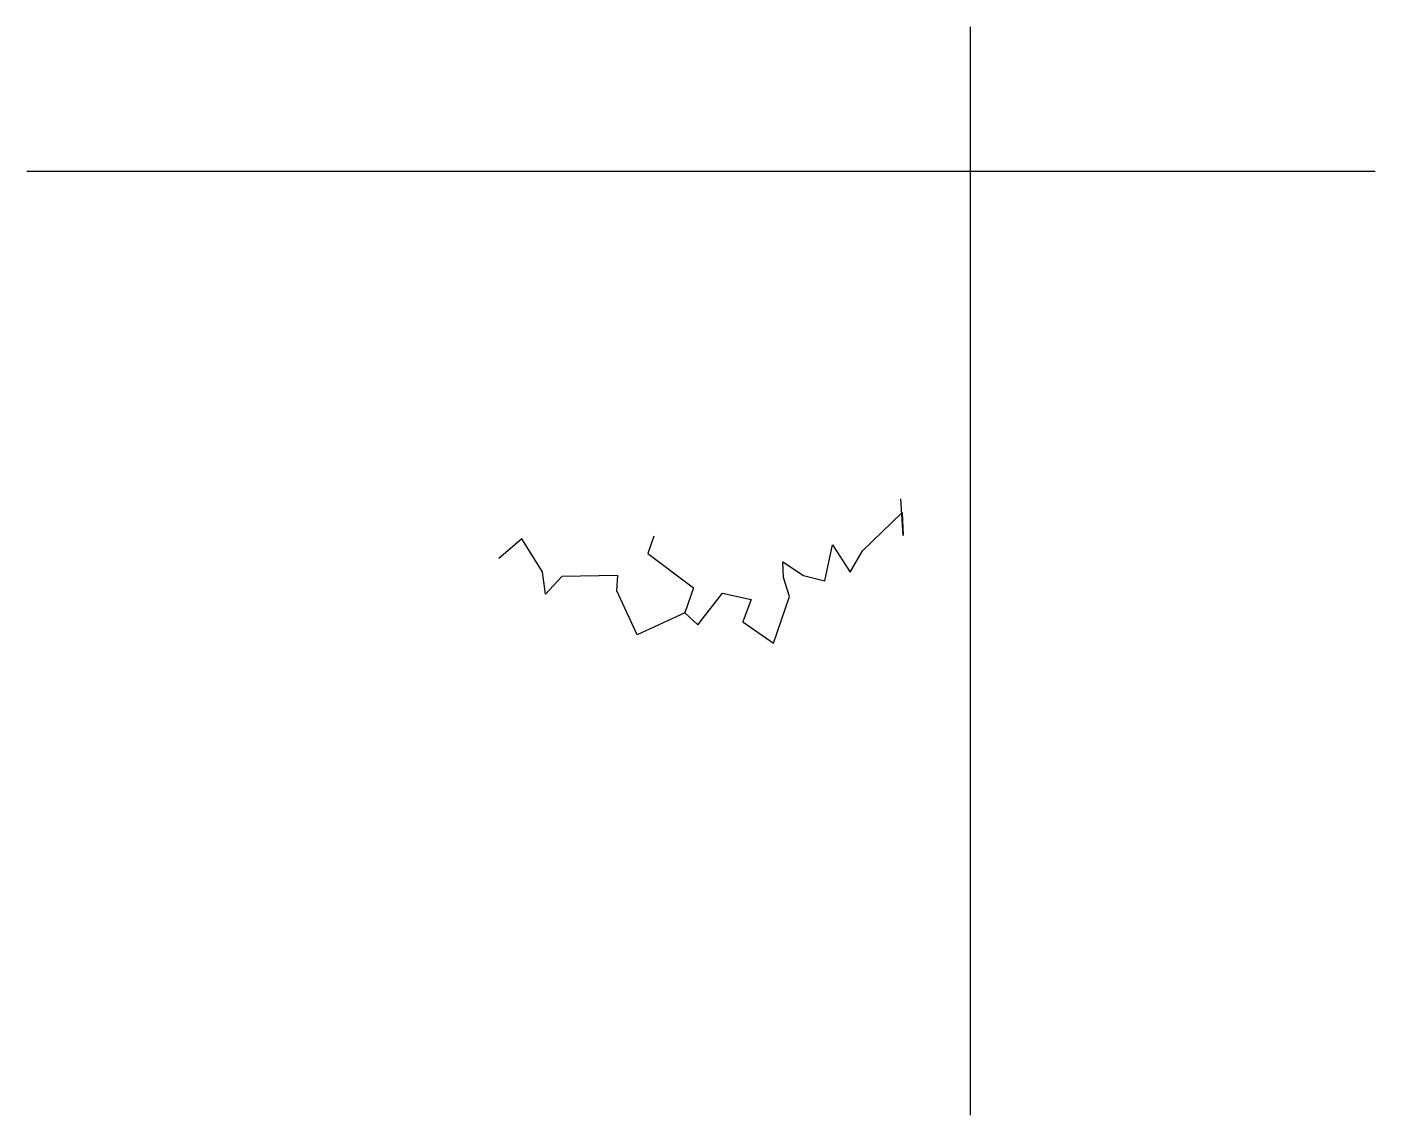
# Model space of a CAD drawing. Extents: x 0 to 143, y 0 to 115.
import ezdxf

# ---------------------------------------------------------------- set-up
doc = ezdxf.new("R2010")
doc.units = 0
doc.layers.add('CentreLine', color=5, linetype='CONTINUOUS')
doc.layers.add('Grid', color=7, linetype='CONTINUOUS')

msp = doc.modelspace()

# ---------------------------------------------------------------- linework, layer by layer
at = {"layer": 'CentreLine'}
for p, q in [((92.88, 61.42, 0.06), (92.61, 65.29)), ((88.55, 59.78, 3.65), (92.75, 63.84, 3.65)), ((92.75, 63.84, 3.65), (92.88, 61.42, 0.06)), ((52.45, 61.04, 24.25), (50, 58.98, 26.41)), ((54.63, 57.54, 23.82), (52.45, 61.04, 24.25)), ((66.43, 61.35, 22.28), (65.79, 59.5, 20.32)), ((66.43, 61.35, 22.28), (66.43, 61.35, 25.78)), ((84.55, 56.6, 4.89), (85.36, 60.43, 6.63)), ((85.36, 60.43, 6.63), (87.25, 57.52, 5.7)), ((65.79, 59.5, 20.32), (70.64, 55.85, 20.96)), ((80.19, 56.96, 7.23), (80.1, 58.6, 7.11)), ((80.1, 58.6, 7.11), (82.31, 57.16, 5.46)), ((87.25, 57.52, 5.7), (88.55, 59.78, 6.02)), ((88.55, 59.78, 6.02), (88.55, 59.78, 3.65)), ((54.96, 55.2, 23.23), (54.63, 57.54, 23.82)), ((62.61, 57.17, 20.37), (56.7, 57.07, 20.68)), ((62.52, 55.53, 18.12), (62.61, 57.17, 20.37)), ((82.31, 57.16, 5.46), (84.55, 56.6, 4.89)), ((56.7, 57.07, 23.14), (54.96, 55.2, 23.23)), ((56.7, 57.07, 20.68), (56.7, 57.07, 23.14)), ((70.64, 55.85, 20.96), (69.74, 53.23, 21.6)), ((80.81, 54.93, 6.78), (80.19, 56.96, 7.23)), ((64.69, 50.88, 16.64), (62.52, 55.53, 18.12)), ((71.11, 51.95, 12.13), (73.71, 55.29, 7.09)), ((73.71, 55.29, 7.09), (76.76, 54.64, 7.04)), ((76.76, 54.64, 7.04), (75.89, 52.25, 6.01)), ((79.11, 50, 6.78), (80.81, 54.93, 6.78)), ((69.74, 53.23, 12.3), (64.69, 50.88, 16.64)), ((69.74, 53.23, 21.6), (69.74, 53.23, 22.8)), ((69.74, 53.23, 22.8), (69.74, 53.23, 12.3)), ((69.74, 53.23, 12.3), (71.11, 51.95, 12.13)), ((75.89, 52.25, 6.01), (79.11, 50, 6.78))]:
    msp.add_line(p, q, dxfattribs=at)
at = {"layer": 'Grid'}
for p, q in [((100, 0), (100, 115.29)), ((0, 100), (142.88, 100))]:
    msp.add_line(p, q, dxfattribs=at)

doc.saveas('drawing.dxf')
